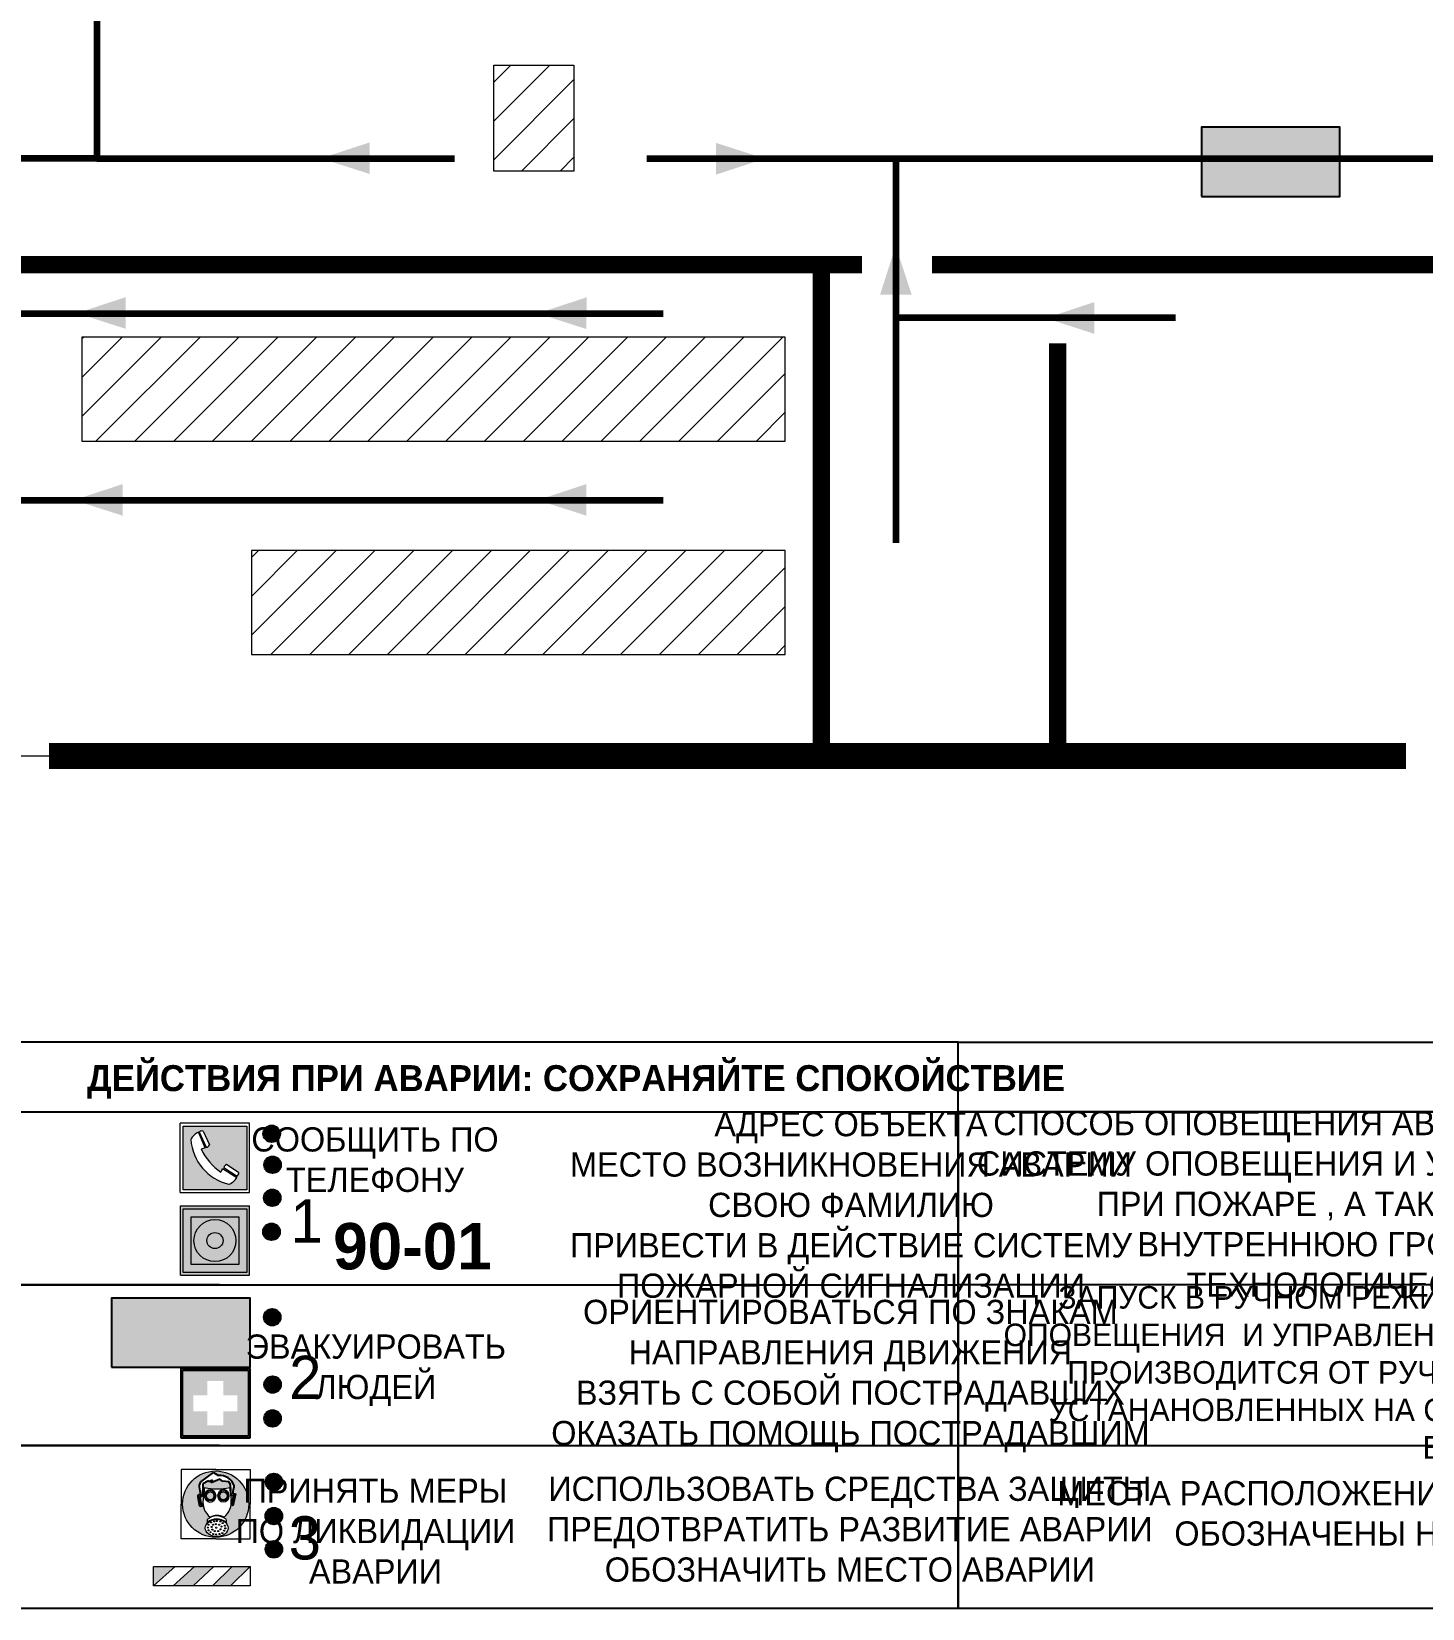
# Model space of a CAD drawing. Header units: millimetres. Extents: x 13810 to 67229, y 12374 to 21950.
# Drawn here: x 21326.9 to 21487.7, y 14178.4 to 14360.6 of the extents above; entities that cross this region are included whole.
import ezdxf

# ---------------------------------------------------------------- set-up
doc = ezdxf.new("R2010")
doc.units = ezdxf.units.MM
doc.layers.add('План_Штампы', color=7, linetype='Continuous')
doc.styles.add('обычный', font='arial.ttf')

# ---------------------------------------------------------------- blocks, each defined once
blk = doc.blocks.new('A$C38D26F80')
h = blk.add_hatch(color=5)
h.dxf.hatch_style = 1
h.paths.add_polyline_path([(-8.77, -4.48, 1), (-0.19, -4.48, 1)])
h.paths.add_polyline_path([(-6.75, -3.58), (-6.75, -3.31), (-6.62, -3.22), (-6.5, -3.22), (-6.42, -3.3), (-6.39, -3.28), (-6.59, -2.23), (-6.59, -2.01), (-6.38, -1.58), (-4.76, -0.4), (-4.13, -0.79, -0.362848), (-2.1, -2.1, -0.201049), (-2.17, -2.48, 0.085434), (-2.26, -3.13), (-1.9, -3.16), (-2.25, -4.7), (-2.4, -4.59), (-2.43, -4.34), (-2.36, -4.34), (-2.14, -3.34), (-2.47, -3.42), (-2.58, -1.95), (-2.77, -1.58), (-3.58, -1.52), (-3.92, -1.26), (-5.05, -1.73), (-4.87, -1.39), (-5.41, -1.6), (-5.41, -1.46), (-6.13, -1.87), (-6.18, -3.5), (-6.56, -3.47), (-6.37, -4.59), (-6.16, -4.43), (-6.16, -4.66), (-6.36, -4.79), (-6.37, -4.8), (-6.51, -4.76)], flags=16)
h.paths.add_polyline_path([(-6.51, -4.76), (-6.36, -4.79), (-6.37, -4.8)], flags=0)
h.paths.add_polyline_path([(-5.92, -2.34, 0.089508), (-2.67, -2.35), (-2.48, -3.88, -0.268602), (-3.4, -6.18, 0.262449), (-5.2, -6.18, -0.268602), (-6.11, -3.88)], flags=16)
edge = h.paths.add_edge_path(flags=16)
edge.add_ellipse((-5.19, -3.41), major_axis=(0, 0.842), ratio=0.848992, start_angle=0, end_angle=360)
edge = h.paths.add_edge_path(flags=0)
edge.add_ellipse((-5.19, -3.39), major_axis=(0, 0.665), ratio=0.853798, start_angle=0, end_angle=360)
edge = h.paths.add_edge_path(flags=0)
edge.add_ellipse((-5.19, -3.4), major_axis=(0, 0.528), ratio=0.864094, start_angle=0, end_angle=360)
edge = h.paths.add_edge_path(flags=16)
edge.add_ellipse((-3.47, -3.4), major_axis=(0, 0.842), ratio=0.848992, start_angle=0, end_angle=360)
h.paths.add_polyline_path([(-3.13, -6.45), (-3.13, -6.84, 0.383174), (-5.57, -6.85), (-5.57, -6.49, -0.369952)], flags=16)
edge = h.paths.add_edge_path(flags=0)
edge.add_ellipse((-3.47, -3.39), major_axis=(0, 0.665), ratio=0.853798, start_angle=0, end_angle=360)
edge = h.paths.add_edge_path(flags=0)
edge.add_ellipse((-3.47, -3.4), major_axis=(0, 0.528), ratio=0.864094, start_angle=0, end_angle=360)
edge = h.paths.add_edge_path(flags=16)
edge.add_ellipse((-4.34, -7.57), major_axis=(-1.48, 0), ratio=0.744955, start_angle=0, end_angle=360)
h.paths.add_polyline_path([(-5.01, -6.85, -1), (-5.15, -6.85, -1)], flags=0)
h.paths.add_polyline_path([(-5.33, -7.14, -1), (-5.47, -7.14, -1)], flags=0)
h.paths.add_polyline_path([(-4.61, -6.71, -1), (-4.74, -6.71, -1)], flags=16)
h.paths.add_polyline_path([(-5.43, -7.51, -1), (-5.57, -7.51, -1)], flags=0)
h.paths.add_polyline_path([(-4.26, -6.67, -1), (-4.4, -6.67, -1)], flags=16)
h.paths.add_polyline_path([(-4.74, -7.14, -1), (-4.88, -7.14, -1)], flags=0)
h.paths.add_polyline_path([(-4.93, -7.43, -1), (-5.07, -7.43, -1)], flags=0)
h.paths.add_polyline_path([(-4.41, -7.07, -1), (-4.54, -7.07, -1)], flags=0)
h.paths.add_polyline_path([(-5.33, -7.87, -1), (-5.46, -7.87, -1)], flags=0)
h.paths.add_polyline_path([(-3.8, -6.71, -1), (-3.94, -6.71, -1)], flags=16)
h.paths.add_polyline_path([(-4.85, -7.78, -1), (-4.98, -7.78, -1)], flags=0)
h.paths.add_polyline_path([(-3.96, -7.14, -1), (-4.1, -7.14, -1)], flags=0)
h.paths.add_polyline_path([(-4.33, -7.53, -1), (-4.47, -7.53, -1)], flags=0)
h.paths.add_polyline_path([(-5.09, -8.12, -1), (-5.23, -8.12, -1)], flags=0)
h.paths.add_polyline_path([(-3.5, -6.94, -1), (-3.64, -6.94, -1)], flags=0)
h.paths.add_polyline_path([(-4.54, -7.97, -1), (-4.68, -7.97, -1)], flags=0)
h.paths.add_polyline_path([(-3.66, -7.39, -1), (-3.8, -7.39, -1)], flags=0)
h.paths.add_polyline_path([(-4.73, -8.35, -1), (-4.86, -8.35, -1)], flags=0)
h.paths.add_polyline_path([(-4.09, -7.96, -1), (-4.23, -7.96, -1)], flags=0)
h.paths.add_polyline_path([(-3.77, -7.74, -1), (-3.91, -7.74, -1)], flags=0)
h.paths.add_polyline_path([(-3.22, -7.27, -1), (-3.35, -7.27, -1)], flags=0)
h.paths.add_polyline_path([(-4.34, -8.4, -1), (-4.47, -8.4, -1)], flags=0)
h.paths.add_polyline_path([(-3.16, -7.61, -1), (-3.3, -7.61, -1)], flags=0)
h.paths.add_polyline_path([(-3.9, -8.35, -1), (-4.04, -8.35, -1)], flags=0)
h.paths.add_polyline_path([(-3.32, -7.91, -1), (-3.46, -7.91, -1)], flags=0)
h.paths.add_polyline_path([(-3.55, -8.23, -1), (-3.69, -8.23, -1)], flags=0)
at = {"color": 5, "lineweight": 5}
for p, q in [((-4.48, 0), (-8.96, 0)), ((-8.96, 0), (-8.96, -4.48)), ((-4.48, 0), (0, 0)), ((0, 0), (0, -4.48)), ((-6.59, -2.01), (-6.38, -1.58)), ((-6.59, -2.23), (-6.59, -2.01)), ((-6.38, -1.58), (-4.76, -0.4)), ((-6.13, -1.87), (-6.18, -3.5)), ((-5.41, -1.46), (-6.13, -1.87)), ((-4.87, -1.39), (-5.41, -1.6)), ((-5.41, -1.6), (-5.41, -1.46)), ((-3.92, -1.26), (-5.05, -1.73)), ((-5.05, -1.73), (-4.87, -1.39)), ((-4.76, -0.4), (-4.13, -0.79)), ((-3.58, -1.52), (-3.92, -1.26)), ((-2.77, -1.58), (-3.58, -1.52)), ((-2.58, -1.95), (-2.77, -1.58)), ((-2.47, -3.42), (-2.58, -1.95)), ((-6.75, -3.31), (-6.62, -3.22)), ((-6.75, -3.58), (-6.75, -3.31)), ((-6.51, -4.76), (-6.75, -3.58)), ((-6.62, -3.22), (-6.5, -3.22)), ((-6.39, -3.28), (-6.59, -2.23)), ((-6.18, -3.5), (-6.56, -3.47)), ((-6.56, -3.47), (-6.37, -4.59)), ((-6.5, -3.22), (-6.42, -3.3)), ((-6.42, -3.3), (-6.39, -3.28)), ((-5.92, -2.34), (-6.11, -3.88)), ((-2.67, -2.34), (-2.48, -3.88)), ((-2.14, -3.34), (-2.47, -3.42)), ((-2.36, -4.34), (-2.14, -3.34)), ((-1.9, -3.16), (-2.26, -3.13)), ((-2.25, -4.7), (-1.9, -3.16)), ((-8.96, -8.96), (-8.96, -4.48)), ((-6.37, -4.8), (-6.51, -4.76)), ((-6.37, -4.59), (-6.16, -4.43)), ((-6.16, -4.66), (-6.37, -4.8)), ((-6.16, -4.43), (-6.16, -4.66)), ((-2.43, -4.34), (-2.4, -4.59)), ((-2.43, -4.34), (-2.36, -4.34)), ((-2.4, -4.59), (-2.25, -4.7)), ((0, -8.96), (0, -4.48)), ((-5.57, -6.49), (-5.57, -6.85)), ((-3.13, -6.45), (-3.13, -6.84)), ((-4.48, -8.96), (-8.96, -8.96)), ((-4.48, -8.96), (0, -8.96))]:
    blk.add_line(p, q, dxfattribs=at)
at = {"color": 5}
for p, q in [((-6.59, -2.01), (-6.38, -1.58)), ((-6.59, -2.23), (-6.59, -2.01)), ((-6.38, -1.58), (-4.76, -0.4)), ((-6.13, -1.87), (-6.18, -3.5)), ((-5.41, -1.46), (-6.13, -1.87)), ((-4.87, -1.39), (-5.41, -1.6)), ((-5.41, -1.6), (-5.41, -1.46)), ((-3.92, -1.26), (-5.05, -1.73)), ((-5.05, -1.73), (-4.87, -1.39)), ((-4.76, -0.4), (-4.13, -0.79)), ((-3.58, -1.52), (-3.92, -1.26)), ((-2.77, -1.58), (-3.58, -1.52)), ((-2.58, -1.95), (-2.77, -1.58)), ((-2.47, -3.42), (-2.58, -1.95)), ((-6.75, -3.31), (-6.62, -3.22)), ((-6.75, -3.58), (-6.75, -3.31)), ((-6.51, -4.76), (-6.75, -3.58)), ((-6.62, -3.22), (-6.5, -3.22)), ((-6.39, -3.28), (-6.59, -2.23)), ((-6.18, -3.5), (-6.56, -3.47)), ((-6.56, -3.47), (-6.37, -4.59)), ((-6.5, -3.22), (-6.42, -3.3)), ((-6.42, -3.3), (-6.39, -3.28)), ((-2.14, -3.34), (-2.47, -3.42)), ((-2.36, -4.34), (-2.14, -3.34)), ((-2.26, -3.13), (-1.9, -3.16)), ((-1.9, -3.16), (-2.25, -4.7)), ((-6.37, -4.8), (-6.51, -4.76)), ((-6.36, -4.79), (-6.51, -4.76)), ((-6.37, -4.59), (-6.16, -4.43)), ((-6.16, -4.66), (-6.37, -4.8)), ((-6.16, -4.66), (-6.36, -4.79)), ((-6.16, -4.43), (-6.16, -4.66)), ((-2.4, -4.59), (-2.43, -4.34)), ((-2.43, -4.34), (-2.36, -4.34)), ((-2.25, -4.7), (-2.4, -4.59))]:
    blk.add_line(p, q, dxfattribs=at)
at = {"color": 5, "lineweight": 5}
for centre, radius in [((-4.48, -4.48), 4.29), ((-5.5, -7.51), 0.0678), ((-5.4, -7.14), 0.0678), ((-5.4, -7.87), 0.0678), ((-5.16, -8.12), 0.0678), ((-5.08, -6.85), 0.0678), ((-5, -7.43), 0.0678), ((-4.91, -7.78), 0.0678), ((-4.81, -7.14), 0.0678), ((-4.67, -6.71), 0.0678), ((-4.61, -7.97), 0.0678), ((-4.47, -7.07), 0.0678), ((-4.4, -7.53), 0.0678), ((-4.33, -6.67), 0.0678), ((-4.16, -7.96), 0.0678), ((-4.03, -7.14), 0.0678), ((-3.87, -6.71), 0.0678), ((-3.84, -7.74), 0.0678), ((-3.73, -7.39), 0.0678), ((-3.57, -6.94), 0.0678), ((-3.39, -7.91), 0.0678), ((-3.28, -7.27), 0.0678), ((-3.23, -7.61), 0.0678), ((-4.79, -8.35), 0.0678), ((-4.4, -8.4), 0.0678), ((-3.97, -8.35), 0.0678), ((-3.62, -8.23), 0.0678)]:
    blk.add_circle(centre, radius, dxfattribs=at)
at = {"color": 5}
for centre, radius, start, end in [((-3.89, -2.66), 1.88, 17.387, 97.1599), ((-0.35, -3.07), 1.91, 162.2553, 181.7878), ((-2.6, -2.2), 0.511, 326.3906, 11.8614)]:
    blk.add_arc(centre, radius, start, end, dxfattribs=at)
at = {"color": 5, "lineweight": 5}
for centre, radius, start, end in [((-3.66, -4.24), 2.47, 171.573, 231.7124), ((-4.28, 6.66), 9.15, 259.6987, 280.1569), ((-4.93, -4.24), 2.47, 308.2876, 8.427), ((-0.47, -3.05), 1.79, 161.5846, 182.4584), ((-2.6, -2.2), 0.513, 326.4781, 11.7739), ((-4.33, -7.88), 1.87, 50.358, 131.5662), ((-4.3, -7.78), 1.83, 60.5889, 119.4111), ((-4.34, -8.2), 1.82, 48.4943, 132.3565)]:
    blk.add_arc(centre, radius, start, end, dxfattribs=at)
for centre, major_axis, ratio in [((-5.19, -3.41), (0, 0.842), 0.848992), ((-5.19, -3.39), (0, 0.665), 0.853798), ((-5.19, -3.4), (0, 0.528), 0.864094), ((-3.47, -3.4), (0, 0.842), 0.848992), ((-3.47, -3.39), (0, 0.665), 0.853798), ((-3.47, -3.4), (0, 0.528), 0.864094), ((-4.34, -7.57), (-1.48, 0), 0.744955)]:
    blk.add_ellipse(centre, major_axis=major_axis, ratio=ratio, dxfattribs=at)
blk = doc.blocks.new('A$C47DD6509')
at = {"lineweight": 5}
for points in [[(-8.69, 0), (-11.19, 0), (-11.19, -2.22)], [(-4.22, 0), (-6.45, 0), (-8.91, -2.22), (-6.61, -2.22)], [(0, 0), (-2.09, 0), (-4.36, -2.22), (-2.29, -2.22)]]:
    blk.add_hatch(color=242, dxfattribs=at).paths.add_polyline_path(points)
at = {"color": 242, "lineweight": 5}
for p, q in [((-11.19, -2.22), (-8.69, 0)), ((-11.19, -2.22), (-11.19, 0)), ((-11.19, 0), (-8.69, 0)), ((-11.19, 0), (0, 0)), ((-8.91, -2.22), (-6.45, 0)), ((-6.61, -2.22), (-4.22, 0)), ((-4.36, -2.22), (-2.09, 0)), ((-2.29, -2.22), (0, 0)), ((0, 0), (0, -2.22)), ((0, -2.22), (-11.19, -2.22))]:
    blk.add_line(p, q, dxfattribs=at)
blk = doc.blocks.new('A$C32E8229D')
at = {"true_color": 0xffffff}
blk.add_hatch(color=7, dxfattribs=at).paths.add_polyline_path([(0, 0), (0, -8), (16, -8), (16, 0)])
h = blk.add_hatch(color=126)
h.paths.add_polyline_path([(0.2, -0.2), (15.8, -0.2), (15.8, -7.8), (0.2, -7.8)])
h.paths.add_polyline_path([(13.49, -2.05), (12.08, -2.05), (11.37, -2.63, 0.162397), (11.29, -2.84), (11.29, -3.63), (10.35, -3.63), (10.35, -4.05), (11.68, -4.05), (11.68, -3.48), (12.26, -4.28), (11.29, -5.1), (11.29, -6.78), (11.85, -6.78), (11.85, -5.44), (12.8, -4.64), (12.8, -5.94), (14.46, -5.94), (14.46, -5.39), (13.45, -5.39), (13.45, -3.97), (12.46, -2.59), (13.15, -2.59), (13.69, -3.34), (14.18, -3)], flags=16)
h.paths.add_polyline_path([(10.74, -1.82, 1), (11.8, -1.82, 1)], flags=16)
h.paths.add_polyline_path([(9.39, -3.59), (5.99, -3.59), (6.56, -3.03), (5.91, -3.03), (5.1, -3.83), (5.91, -4.64), (6.56, -4.64), (5.99, -4.09), (9.39, -4.09)], flags=16)
h.paths.add_polyline_path([(4.29, -1.08), (1.72, -1.08), (1.72, -6.6), (4.29, -6.6)], flags=16)
at = {"color": 126}
blk.add_lwpolyline([(16, -8), (0, -8), (0, 0), (16, 0)], close=True, dxfattribs=at)
blk = doc.blocks.new('A$C18900ED3')
h = blk.add_hatch(color=126)
h.paths.add_polyline_path([(-0.18, -0.18), (-7.02, -0.18), (-7.02, -7.02), (-0.18, -7.02)])
h.paths.add_polyline_path([(-5.89, -4.46), (-5.89, -2.77), (-4.46, -2.77), (-4.46, -1.31), (-2.77, -1.31), (-2.77, -2.77), (-1.33, -2.77), (-1.33, -4.46), (-2.77, -4.46), (-2.77, -5.89), (-4.46, -5.89), (-4.46, -4.46)], flags=16)
at = {"color": 126}
for p, q in [((-7.2, 0), (-7.2, -7.2)), ((0, 0), (-7.2, 0)), ((0, -7.2), (0, 0)), ((-7.02, -7.02), (-7.02, -0.18)), ((-7.02, -0.18), (-0.18, -0.18)), ((-0.18, -0.18), (-0.18, -7.02)), ((-7.2, -7.2), (0, -7.2)), ((-0.18, -7.02), (-7.02, -7.02))]:
    blk.add_line(p, q, dxfattribs=at)
blk = doc.blocks.new('A$C456E1F9C')
at = {"lineweight": 5}
h = blk.add_hatch(color=242, dxfattribs=at)
h.paths.add_polyline_path([(0.51, -1.47), (0.51, -13.26), (12.29, -13.26), (12.29, -1.47)])
h.paths.add_polyline_path([(5.42, -4.95, -0.254479), (4.78, -5.4), (3.52, -2.53, -0.209735), (4.23, -2.4)], flags=16)
h.paths.add_polyline_path([(8.53, -8.6), (10.87, -10.17), (10.54, -10.76), (8.03, -9.13, -0.192251)], flags=16)
h.paths.add_polyline_path([(4.61, -5.49, 0.005518), (3.87, -5.72, 0.128647), (7.49, -10.01, 0.00809), (7.83, -9.33), (10.47, -10.97, -0.16736), (8.99, -12.25, -0.327862), (1.95, -3.95, -0.166952), (3.36, -2.62)], flags=16)
at = {"color": 242, "lineweight": 5}
for p, q in [((0, -13.77), (0, -0.97)), ((12.8, -0.97), (0, -0.97)), ((4.61, -5.49), (3.36, -2.62)), ((3.52, -2.53), (4.78, -5.4)), ((4.23, -2.4), (5.42, -4.95)), ((12.8, -13.77), (12.8, -0.97)), ((10.81, -10.12), (8.53, -8.6)), ((7.83, -9.33), (10.47, -10.97)), ((8.03, -9.13), (10.54, -10.76)), ((10.54, -10.76), (10.8, -10.3)), ((10.8, -10.3), (10.81, -10.12)), ((0, -13.77), (12.8, -13.77))]:
    blk.add_line(p, q, dxfattribs=at)
blk.add_lwpolyline([(0.51, -1.47), (12.29, -1.47), (12.29, -13.26), (0.51, -13.26)], close=True, dxfattribs=at)
for centre, radius, start, end in [((4.59, -5.34), 2.99, 114.2845, 152.1974), ((4.02, -3.27), 0.891, 76.3284, 123.7092), ((11.12, -3.31), 9.19, 183.9915, 256.6009), ((14.98, -39.1), 35.17, 107.1487, 108.4135), ((13.86, -0.94), 11.08, 205.5536, 234.8762), ((4.68, -4.59), 0.824, 276.9621, 334.0723), ((8.94, -9.5), 0.989, 114.4092, 157.9388), ((-13.31, 0.8), 23.44, 332.5487, 334.4027), ((7.87, -9.46), 3, 291.9291, 329.9329)]:
    blk.add_arc(centre, radius, start, end, dxfattribs=at)
blk = doc.blocks.new('A$C54414219')
at = {"true_color": 0xffffff}
h = blk.add_hatch(color=7, dxfattribs=at)
h.paths.add_polyline_path([(2.39, -9.45), (2.39, -18.3), (11.23, -18.3), (11.23, -9.45)], flags=0)
h.paths.add_polyline_path([(10.71, -13.87, -1), (2.92, -13.87, -1)], flags=0)
h.paths.add_polyline_path([(8.3, -13.87, -1), (5.33, -13.87, -1)], flags=0)
h.paths.add_polyline_path([(0.41, -7.47), (0.41, -20.27), (13.21, -20.27), (13.21, -7.47)])
h.paths.add_polyline_path([(0.92, -19.77), (12.71, -19.77), (12.71, -7.98), (0.92, -7.98)], flags=16)
h.paths.add_polyline_path([(11.23, -9.45), (11.23, -18.3), (2.39, -18.3), (2.39, -9.45)], flags=0)
at = {"lineweight": 5}
h = blk.add_hatch(color=242, dxfattribs=at)
h.paths.add_polyline_path([(12.71, -7.98), (0.92, -7.98), (0.92, -19.77), (12.71, -19.77)])
h.paths.add_polyline_path([(11.23, -18.3), (2.39, -18.3), (2.39, -9.45), (11.23, -9.45)], flags=16)
h.paths.add_polyline_path([(10.71, -13.87, -1), (2.92, -13.87, -1)], flags=0)
h.paths.add_polyline_path([(8.3, -13.87, -1), (5.33, -13.87, -1)], flags=0)
at = {"true_color": 0xffffff}
h = blk.add_hatch(color=7, dxfattribs=at)
h.paths.add_polyline_path([(2.39, -9.45), (2.39, -18.3), (11.23, -18.3), (11.23, -9.45)])
h.paths.add_polyline_path([(10.71, -13.87, -1), (2.92, -13.87, -1)], flags=16)
h.paths.add_polyline_path([(8.3, -13.87, -1), (5.33, -13.87, -1)], flags=0)
at = {"lineweight": 5}
h = blk.add_hatch(color=242, dxfattribs=at)
h.paths.add_polyline_path([(2.92, -13.87, 1), (10.71, -13.87, 1)])
h.paths.add_polyline_path([(8.3, -13.87, -1), (5.33, -13.87, -1)], flags=16)
at = {"color": 242, "lineweight": 5}
for p, q in [((0.41, -20.27), (0.41, -7.47)), ((0.41, -7.47), (13.21, -7.47)), ((0.41, -7.47), (13.21, -7.47)), ((13.21, -20.27), (13.21, -7.47)), ((0.41, -20.27), (13.21, -20.27))]:
    blk.add_line(p, q, dxfattribs=at)
for points in [[(0.92, -7.98), (12.71, -7.98), (12.71, -19.77), (0.92, -19.77)], [(2.39, -9.45), (11.23, -9.45), (11.23, -18.3), (2.39, -18.3)]]:
    blk.add_lwpolyline(points, close=True, dxfattribs=at)
for radius in [3.89, 1.49]:
    blk.add_circle((6.81, -13.87), radius, dxfattribs=at)

msp = doc.modelspace()

# ---------------------------------------------------------------- hatches: boundary and pattern name
at = {"lineweight": 0}
h = msp.add_hatch(dxfattribs=at)
h.set_pattern_fill('ANSI31', color=256)
h.set_pattern_definition([(45, (405.5524, 12750.405), (-2.24506403, 2.24506403), [])])
h.paths.add_polyline_path([(21288.86, 14323.39), (21244.36, 14323.39), (21244.36, 14311.38), (21288.86, 14311.38)])
h.paths.add_polyline_path([(21288.86, 14301.86), (21244.36, 14301.86), (21244.36, 14289.85), (21288.86, 14289.85)])
h.paths.add_polyline_path([(21414.04, 14325.33), (21332.74, 14325.33), (21332.74, 14313.31), (21414.04, 14313.31)])
h.paths.add_polyline_path([(21414.04, 14300.64), (21352.34, 14300.64), (21352.34, 14288.63), (21414.04, 14288.63)])
h.paths.add_polyline_path([(21389.62, 14356.76), (21380.34, 14356.76), (21380.34, 14344.51), (21389.62, 14344.51)])
h.paths.add_polyline_path([(21494.45, 14382.88), (21486.99, 14382.88), (21486.99, 14369.5), (21494.45, 14369.5)])
h.paths.add_polyline_path([(21501.91, 14382.88), (21494.45, 14382.88), (21494.45, 14369.5), (21501.91, 14369.5)])
h.paths.add_polyline_path([(21545.94, 14382.88), (21538.48, 14382.88), (21538.48, 14369.5), (21545.94, 14369.5)])
h.paths.add_polyline_path([(21587.86, 14356.34), (21563.22, 14356.34), (21563.22, 14348.02), (21587.86, 14348.02)])
h.paths.add_polyline_path([(21620.16, 14354.67, 1), (21599.01, 14354.67, 1)])
h.paths.add_polyline_path([(21627.05, 14383.33), (21613.67, 14383.33), (21613.67, 14375.87), (21627.05, 14375.87)])
h.paths.add_polyline_path([(21627.05, 14390.79), (21613.67, 14390.79), (21613.67, 14383.33), (21627.05, 14383.33)])
h = msp.add_hatch(color=256, dxfattribs=at)
h.dxf.hatch_style = 1
h.paths.add_polyline_path([(21353.71, 14233.25, 1), (21355.65, 14233.25, 1)])
h = msp.add_hatch(color=256, dxfattribs=at)
h.dxf.hatch_style = 1
h.paths.add_polyline_path([(21353.82, 14229.66, 1), (21355.75, 14229.66, 1)])
h = msp.add_hatch(color=256, dxfattribs=at)
h.dxf.hatch_style = 1
h.paths.add_polyline_path([(21353.78, 14225.85, 1), (21355.71, 14225.85, 1)])
h = msp.add_hatch(color=256, dxfattribs=at)
h.dxf.hatch_style = 1
h.paths.add_polyline_path([(21353.7, 14221.92, 1), (21355.63, 14221.92, 1)])
h = msp.add_hatch(color=256, dxfattribs=at)
h.dxf.hatch_style = 1
h.paths.add_polyline_path([(21353.78, 14212.04, 1), (21355.71, 14212.04, 1)])
h = msp.add_hatch(color=256, dxfattribs=at)
h.dxf.hatch_style = 1
h.paths.add_polyline_path([(21353.82, 14204.26, 1), (21355.75, 14204.26, 1)])
h = msp.add_hatch(color=256, dxfattribs=at)
h.dxf.hatch_style = 1
h.paths.add_polyline_path([(21353.81, 14200.35, 1), (21355.75, 14200.35, 1)])
h = msp.add_hatch(color=256, dxfattribs=at)
h.dxf.hatch_style = 1
h.paths.add_polyline_path([(21353.97, 14193, 1), (21355.9, 14193, 1)])
h = msp.add_hatch(color=256, dxfattribs=at)
h.dxf.hatch_style = 1
h.paths.add_polyline_path([(21353.97, 14189.06, 1), (21355.9, 14189.06, 1)])
h = msp.add_hatch(color=256, dxfattribs=at)
h.dxf.hatch_style = 1
h.paths.add_polyline_path([(21353.97, 14185.22, 1), (21355.9, 14185.22, 1)])

# ---------------------------------------------------------------- linework, layer by layer
at = {"color": 126, "lineweight": 100, "true_color": 0x008754}
for points in [[(21309.34, 14444.88), (21309.34, 14434.62), (21334.46, 14434.62), (21334.46, 14345.96), (21240.96, 14345.96), (21240.96, 14387.19), (21263.42, 14387.19), (21263.42, 14406.53)], [(21334.46, 14345.96), (21375.82, 14345.96)], [(21398.04, 14345.96), (21557.37, 14345.96)], [(21426.8, 14345.96), (21426.8, 14301.54)], [(21302.76, 14328.06), (21399.94, 14328.06)], [(21459.15, 14327.56), (21426.8, 14327.56)], [(21302.76, 14306.48), (21399.94, 14306.48)]]:
    msp.add_lwpolyline(points, dxfattribs=at)
at = {"lineweight": 0}
for points in [[(21380.34, 14356.76), (21389.62, 14356.76), (21389.62, 14344.51), (21380.34, 14344.51)], [(21332.74, 14313.31), (21414.04, 14313.31), (21414.04, 14325.33), (21332.74, 14325.33)], [(21352.34, 14288.63), (21414.04, 14288.63), (21414.04, 14300.64), (21352.34, 14300.64)]]:
    msp.add_lwpolyline(points, close=True, dxfattribs=at)
for points, const_width in [([(21308.82, 14333.7), (21422.9, 14333.7)], 2), ([(21418.19, 14333.46), (21418.19, 14277.89)], 2), ([(21431, 14333.7), (21529.43, 14333.7)], 2), ([(21445.52, 14324.61), (21445.52, 14277.44)], 2), ([(21328.93, 14276.91), (21485.76, 14276.91)], 3)]:
    msp.add_lwpolyline(points, dxfattribs=dict(at, const_width=const_width))
msp.add_lwpolyline([(21303.17, 14276.91), (21335.27, 14276.91)], dxfattribs=at)
for points in [[(21290.23, 14235.78), (21434, 14235.78), (21434, 14243.83), (21290.23, 14243.83)], [(21434, 14243.83), (21555.72, 14243.83), (21555.72, 14178.38), (21434, 14178.38)], [(21434, 14243.83), (21555.72, 14243.83), (21555.72, 14235.78), (21434, 14235.78)], [(21290.23, 14235.78), (21434, 14235.78), (21434, 14178.38), (21290.23, 14178.38)], [(21434, 14235.78), (21555.72, 14235.78), (21555.72, 14215.79), (21434, 14215.79)], [(21555.72, 14215.79), (21434, 14215.79), (21434, 14197.21), (21555.72, 14197.21)]]:
    msp.add_lwpolyline(points, close=True)
for points in [[(21348.65, 14215.79), (21290.23, 14215.79), (21434, 14215.79)], [(21348.65, 14197.21), (21290.23, 14197.21), (21434, 14197.21)]]:
    msp.add_lwpolyline(points)
for centre in [(21354.68, 14233.25), (21354.78, 14229.66), (21354.75, 14225.85), (21354.66, 14221.92), (21354.75, 14212.04), (21354.79, 14204.26), (21354.78, 14200.35), (21354.94, 14193), (21354.93, 14189.06), (21354.94, 14185.22)]:
    msp.add_circle(centre, 0.966)
at = {"layer": 'План_Штампы', "color": 126, "true_color": 0x008754}
for points in [[(21366.02, 14347.83), (21366.01, 14344.17), (21360.39, 14345.98)], [(21406.04, 14344.1), (21406.05, 14347.76), (21411.67, 14345.95)], [(21428.65, 14330.22), (21424.99, 14330.23), (21426.8, 14335.85)], [(21337.81, 14329.94), (21337.81, 14326.28), (21332.19, 14328.08)], [(21391.07, 14329.92), (21391.06, 14326.25), (21385.44, 14328.06)], [(21449.77, 14329.37), (21449.76, 14325.7), (21444.14, 14327.51)], [(21337.47, 14308.34), (21337.47, 14304.68), (21331.85, 14306.48)], [(21391.06, 14308.34), (21391.06, 14304.68), (21385.44, 14306.48)]]:
    msp.add_solid(points, dxfattribs=at)

# ---------------------------------------------------------------- block references
for name, p, xscale, yscale, zscale in [('A$C456E1F9C', (21344.12, 14235.06), 0.625, 0.625, 0.625), ('A$C54414219', (21343.87, 14229.57), 0.625, 0.625, 0.625), ('A$C18900ED3', (21352.19, 14206.11), 1.111111111007631, 1.111111111007631, 1.111111111007631), ('A$C38D26F80', (21352.21, 14194.44), 0.8928571427240968, 0.8928571427240968, 0.8928571427240968)]:
    msp.add_blockref(name, p, dxfattribs=dict(xscale=xscale, yscale=yscale, zscale=zscale))
at = {"xscale": -1}
msp.add_blockref('A$C32E8229D', (21352.19, 14214.26), dxfattribs=at)
at = {"color": 242, "true_color": 0xc1121c}
msp.add_blockref('A$C47DD6509', (21352.21, 14183.22), dxfattribs=at)
at = {"layer": 'План_Штампы', "color": 126, "true_color": 0x008754, "xscale": -1}
msp.add_blockref('A$C32E8229D', (21478.14, 14349.58), dxfattribs=at)

# ---------------------------------------------------------------- texts
at = {"lineweight": 0, "attachment_point": 5, "style": 'обычный'}
for s, insert, char_height, width in [('{\\fProxima Nova Rg|b1|i0|c204|p2;ДЕЙСТВИЯ ПРИ АВАРИИ: СОХРАНЯЙТЕ СПОКОЙСТВИЕ\\H1.6644x; }', (21389.85, 14239.24), 3, 175.1736), ('{\\fProxima Nova Rg|b0|i0|c204|p2;СПОСОБ ОПОВЕЩЕНИЯ АВТОМАТИЧЕСКИЙ ЧЕРЕЗ РЕЧЕВУЮ СИСТЕМУ ОПОВЕЩЕНИЯ И УПРАВЛЕНИЯ ЭВАКУАЦИЕЙ ЛЮДЕЙ ПРИ ПОЖАРЕ , А ТАК ЖЕ ВРУЧНУЮ, ИСПОЛЬЗУЯ ВНУТРЕННЮЮ ГРОМКУЮ СВЯЗЬ СИСТЕМЫ ТЕХНОЛОГИЧЕСКОГО ОПОВЕЩЕНИЯ.}', (21495.62, 14224.74), 2.8, 118.5618), ('\\pi-8.4,l8.4,t8.4;{\\fProxima Nova Rg|b0|i0|c204|p2;АДРЕС ОБЪЕКТА\\PМЕСТО ВОЗНИКНОВЕНИЯ АВАРИИ\\PСВОЮ ФАМИЛИЮ\\PПРИВЕСТИ В ДЕЙСТВИЕ СИСТЕМУ \\PПОЖАРНОЙ СИГНАЛИЗАЦИИ}', (21421.63, 14224.62), 2.8, 126.6484), ('{\\fProxima Nova Rg|b0|i0|c204|p2;СООБЩИТЬ ПО \\PТЕЛЕФОНУ}', (21366.62, 14230.24), 2.8, 126.6484), ('{\\fProxima Nova Rg|b0|i0|c204|p2;1\\H1.1667x; }', (21358.72, 14223.17), 5, 126.6484), ('{\\fProxima Nova Rg|b1|i0|c204|p2;\\H1.0714x;90-01\\fProxima Nova Rg|b0|i0|c204|p2;\\H0.93331x; \\H1.3449x; }', (21370.95, 14220.21), 5, 126.6484), ('{\\fProxima Nova Rg|b0|i0|c204|p2;\\P\\pt7.8;ЗАПУСК В РУЧНОМ РЕЖИМЕ АВТОМАТИЧЕСКОЙ СИСТЕМЫ ОПОВЕЩЕНИЯ  И УПРАВЛЕНИЯ ЭВАКУАЦИИ ЛЮДЕЙ ПРИ ПОЖАРЕ ПРОИЗВОДИТСЯ ОТ РУЧНЫХ ПОЖАРНЫХ ИЗВЕЩАТЕЛЕЙ, УСТАНАНОВЛЕННЫХ НА СТЕНАХ ВБЛИЗИ ЭВАКУАЦИОННЫХ ВЫХОДОВ. }', (21497.07, 14207.46), 2.6, 121.7868), ('\\pi-8.4,l8.4,t8.4;{\\fProxima Nova Rg|b0|i0|c204|p2;ОРИЕНТИРОВАТЬСЯ ПО ЗНАКАМ \\PНАПРАВЛЕНИЯ ДВИЖЕНИЯ\\PВЗЯТЬ С СОБОЙ ПОСТРАДАВШИХ\\PОКАЗАТЬ ПОМОЩЬ ПОСТРАДАВШИМ}', (21421.56, 14205.25), 2.8, 126.6484), ('{\\fProxima Nova Rg|b0|i0|c204|p2;ЭВАКУИРОВАТЬ \\PЛЮДЕЙ}', (21366.72, 14205.91), 2.8, 126.6484), ('{\\fProxima Nova Rg|b0|i0|c204|p2;2\\H1.1967x; }', (21358.57, 14205.09), 5, 126.6484), ('\\pt8.4;{\\fProxima Nova Rg|b0|i0|c204|p2;\\PМЕСТА РАСПОЛОЖЕНИЯ ПОЖАРНЫХ ИЗВЕЩАТЕЛЕЙ ОБОЗНАЧЕНЫ НА НАСТОЯЩЕМ ПЛАНЕ}', (21495.43, 14191.31), 2.8, 118.5618), ('{\\fProxima Nova Rg|b0|i0|c204|p2;ПРИНЯТЬ МЕРЫ \\PПО ЛИКВИДАЦИИ \\PАВАРИИ}', (21366.68, 14187.33), 2.8, 126.6484), ('\\pi-8.4,l8.4,t8.4;{\\fProxima Nova Rg|b0|i0|c204|p2;ИСПОЛЬЗОВАТЬ СРЕДСТВА ЗАЩИТЫ \\PПРЕДОТВРАТИТЬ РАЗВИТИЕ АВАРИИ\\PОБОЗНАЧИТЬ МЕСТО АВАРИИ}', (21421.5, 14187.53), 2.8, 126.6484), ('{\\fProxima Nova Rg|b0|i0|c204|p2;3\\H1.1967x; }', (21358.51, 14186.51), 5, 126.6484)]:
    msp.add_mtext(s, dxfattribs=dict(at, insert=insert, char_height=char_height, width=width))

doc.saveas('drawing.dxf')
